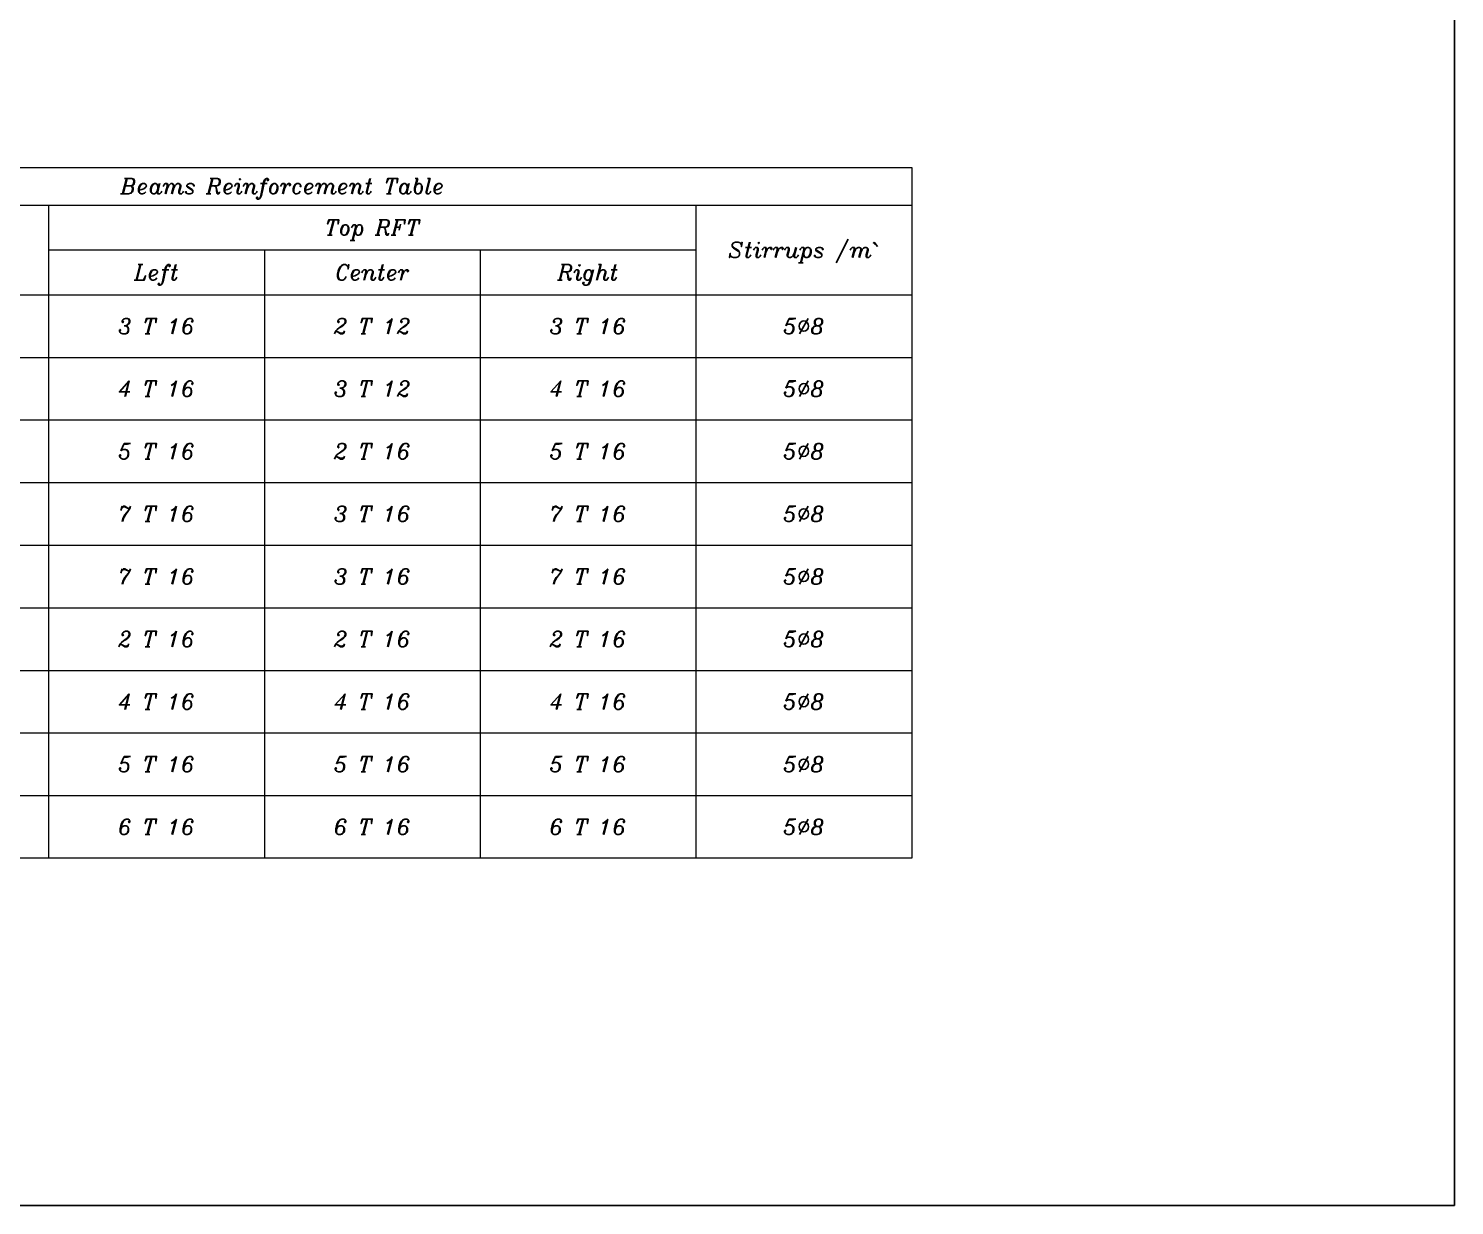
# Model space of a CAD drawing. Header units: millimetres. Extents: x -967280 to 3852, y 2833 to 1955156.
# Drawn here: x -390186 to -321505, y 377051 to 433710 of the extents above; entities that cross this region are included whole.
import ezdxf
from ezdxf.enums import TextEntityAlignment as Align

# ---------------------------------------------------------------- set-up
doc = ezdxf.new("R2010")
doc.units = ezdxf.units.MM
doc.header["$LTSCALE"] = 1000
doc.layers.add('00-EG-Text', color=3, linetype='Continuous', lineweight=0)
doc.layers.add('S -Beams', color=2, linetype='Continuous')
doc.styles.add('E', font='ITALICC.shx')

msp = doc.modelspace()

# ---------------------------------------------------------------- linework, layer by layer
at = {"layer": '00-EG-Text', "color": 4}
for p, q in [((-408266.2, 425212.3), (-347648.7, 425212.3)), ((-389216.7, 425212.3), (-389216.7, 393772)), ((-358040.7, 425212.3), (-358040.7, 393772)), ((-389216.7, 423052.1), (-358040.7, 423052.1)), ((-378824.7, 423052.1), (-378824.7, 393772)), ((-368432.7, 423052.1), (-368432.7, 393772)), ((-408266.2, 420892), (-347648.7, 420892)), ((-408266.2, 417878.6), (-347648.7, 417878.6)), ((-408266.2, 414865.3), (-347648.7, 414865.3)), ((-408266.2, 411852), (-347648.7, 411852)), ((-408266.2, 408838.6), (-347648.7, 408838.6)), ((-408266.2, 405825.3), (-347648.7, 405825.3)), ((-408266.2, 402812), (-347648.7, 402812)), ((-408266.2, 399798.6), (-347648.7, 399798.6)), ((-408266.2, 396785.3), (-347648.7, 396785.3))]:
    msp.add_line(p, q, dxfattribs=at)
msp.add_lwpolyline([(-408266.2, 427025.6), (-347648.7, 427025.6), (-347648.7, 393772), (-408266.2, 393772)], close=True, dxfattribs=at)
at = {"layer": 'S -Beams'}
msp.add_lwpolyline([(-429232.6, 377050.9), (-321504.8, 377050.9), (-321504.8, 490368.4), (-429232.6, 490368.4)], close=True, dxfattribs=at)

# ---------------------------------------------------------------- texts
at = {"layer": '00-EG-Text', "color": 4, "style": 'E'}
for s, height, p in [('Beams Reinforcement Table', 745.267, (-377957.5, 426119)), ('Top RFT', 745.27, (-373628.7, 424132.2)), ('Stirrups /m`', 745.267, (-352844.7, 423052.1)), ('Left', 745.27, (-384020.7, 421972.1)), ('Center', 745.27, (-373628.7, 421972.1)), ('Right', 745.27, (-363236.7, 421972.1)), ('3 T 16', 745.27, (-384020.7, 419385.3)), ('2 T 12', 745.27, (-373628.7, 419385.3)), ('3 T 16', 745.27, (-363236.7, 419385.3)), ('5Ø8', 745.27, (-352844.7, 419385.3)), ('4 T 16', 745.27, (-384020.7, 416372)), ('3 T 12', 745.27, (-373628.7, 416372)), ('4 T 16', 745.27, (-363236.7, 416372)), ('5Ø8', 745.27, (-352844.7, 416372)), ('5 T 16', 745.27, (-384020.7, 413358.6)), ('2 T 16', 745.27, (-373628.7, 413358.6)), ('5 T 16', 745.27, (-363236.7, 413358.6)), ('5Ø8', 745.27, (-352844.7, 413358.6)), ('7 T 16', 745.27, (-384020.7, 410345.3)), ('3 T 16', 745.27, (-373628.7, 410345.3)), ('7 T 16', 745.27, (-363236.7, 410345.3)), ('5Ø8', 745.27, (-352844.7, 410345.3)), ('7 T 16', 745.27, (-384020.7, 407332)), ('3 T 16', 745.27, (-373628.7, 407332)), ('7 T 16', 745.27, (-363236.7, 407332)), ('5Ø8', 745.27, (-352844.7, 407332)), ('2 T 16', 745.27, (-384020.7, 404318.6)), ('2 T 16', 745.27, (-373628.7, 404318.6)), ('2 T 16', 745.27, (-363236.7, 404318.6)), ('5Ø8', 745.27, (-352844.7, 404318.6)), ('4 T 16', 745.27, (-384020.7, 401305.3)), ('4 T 16', 745.27, (-373628.7, 401305.3)), ('4 T 16', 745.27, (-363236.7, 401305.3)), ('5Ø8', 745.27, (-352844.7, 401305.3)), ('5 T 16', 745.27, (-384020.7, 398292)), ('5 T 16', 745.27, (-373628.7, 398292)), ('5 T 16', 745.27, (-363236.7, 398292)), ('5Ø8', 745.27, (-352844.7, 398292)), ('6 T 16', 745.27, (-384020.7, 395278.6)), ('6 T 16', 745.27, (-373628.7, 395278.6)), ('6 T 16', 745.27, (-363236.7, 395278.6)), ('5Ø8', 745.27, (-352844.7, 395278.6))]:
    msp.add_text(s, height=height, dxfattribs=at).set_placement(p, align=Align.MIDDLE_CENTER)

doc.saveas('drawing.dxf')
